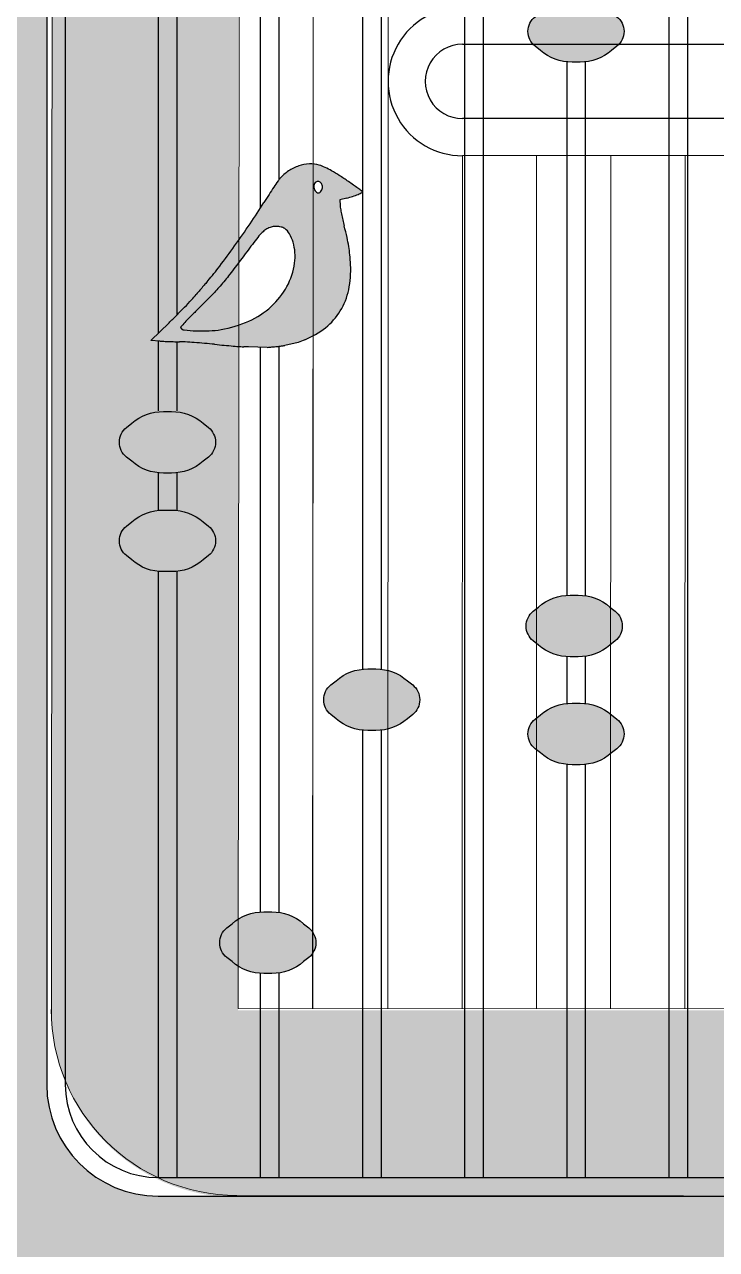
# Model space of a CAD drawing. Header units: millimetres. Extents: x 35877 to 3066687, y -650199 to -40525.
# Drawn here: x 147938.86 to 147957.49, y -179726.03 to -179693.07 of the extents above; entities that cross this region are included whole.
import ezdxf

# ---------------------------------------------------------------- set-up
doc = ezdxf.new("R2010")
doc.units = ezdxf.units.MM
doc.header["$MEASUREMENT"] = 0
for name, color, linetype, lineweight in [('A8_FURNITURE', 32, 'Continuous', 30), ('dim05', 1, 'Continuous', 13), ('Elevation 4.5', 206, 'Continuous', 5), ('FURNITURE', 32, 'Continuous', 9), ('NAME PLATE', 7, 'Continuous', 25)]:
    doc.layers.add(name, color=color, linetype=linetype, lineweight=lineweight)

msp = doc.modelspace()

# ---------------------------------------------------------------- hatches: boundary and pattern name
at = {"layer": 'dim05', "lineweight": 0, "true_color": 0xa47149, "transparency": 33554630}
h = msp.add_hatch(color=35, dxfattribs=at)
h.dxf.hatch_style = 1
h.paths.add_polyline_path([(147979.449789478, -179641.6331547945), (147933.4576986658, -179641.6331547945), (147933.4653480765, -179733.5924795683), (147979.4574388888, -179733.5924795683), (147979.4561995909, -179718.6939470796), (147973.4574388888, -179718.6939470796), (147973.4574388888, -179721.5924795683, -0.4142135623730951), (147970.4574388888, -179724.5924795683), (147942.4598855301, -179724.5924795683, -0.4142135623730951), (147939.4598855301, -179721.5924795683), (147939.4598855301, -179652.5983796132, -0.4142135623730951), (147942.4598855301, -179649.5983796132), (147970.4574388888, -179649.5983796132, -0.4142135623730951), (147973.4574388888, -179652.5983796132), (147973.4574388888, -179679.4940819625), (147979.4529388463, -179679.4940819625)])
at = {"layer": 'Elevation 4.5', "lineweight": 0, "true_color": 0x000000, "transparency": 33554628}
h = msp.add_hatch(color=18, dxfattribs=at)
h.dxf.hatch_style = 1
h.paths.add_polyline_path([(147955.0019457412, -179693.2535151767, 0.2335693837455621), (147954.8119123515, -179692.8533752106), (147954.6672426835, -179692.7390758283, 0.1866468864992518), (147953.8171699079, -179692.4225793383), (147953.6008366829, -179692.4225793383, 0.1866468864992447), (147952.7507639074, -179692.7390758283), (147952.6060942393, -179692.8533752106, 0.2294381312187929), (147952.4160608496, -179693.245702498, 0.2335693837448415), (147952.6060942393, -179693.6458424642), (147952.7507639074, -179693.7601418465, 0.1866468864992493), (147953.6008366829, -179694.0766383364), (147953.8171699079, -179694.0766383364, 0.1866468864992456), (147954.6672426835, -179693.7601418465), (147954.8119123515, -179693.6458424642, 0.2294381312761698)])
h = msp.add_hatch(color=18, dxfattribs=at)
h.dxf.hatch_style = 1
edge = h.paths.add_edge_path()
edge.add_arc((147964.5335671942, -179709.9475514247), 22.71277757108558, 507.18851789711357, 507.8382754307384, ccw=False)
edge.add_arc((147959.2534560058, -179706.5432541694), 16.43035654375045, 506.36276235670414, 507.1885178933482, ccw=False)
edge.add_arc((147960.2321580508, -179707.1944504961), 17.60590507442646, 505.7126965902337, 506.36267839571167, ccw=False)
edge.add_arc((147946.2432815855, -179697.6564276638), 0.674793347500813, 498.8310564494863, 505.71269656689344, ccw=False)
edge.add_arc((147946.639998217, -179698.0033471662), 1.201801152872894, 484.0079692633073, 498.83105645645423, ccw=False)
edge.add_arc((147946.6184185262, -179697.9713635556), 1.163218327600577, 468.8201198875571, 484.007969265302, ccw=False)
edge.add_arc((147946.5811822362, -179697.8621144726), 1.047797777297143, 452.784597418169, 468.8200135968284, ccw=False)
edge.add_arc((147946.5673117387, -179697.5769403373), 0.7622865198643559, 432.43001919093206, 452.78459742634254, ccw=False)
edge.add_arc((147946.4081050911, -179698.0797371373), 1.289687106465092, 425.01576951251707, 432.4300191824818, ccw=False)
edge.add_arc((147945.8445348081, -179699.2891864787), 2.62399560651567, 420.65778612325323, 425.015769527549, ccw=False)
edge.add_arc((147945.2369838716, -179700.3699629231), 3.863832637452334, 417.08159717631605, 420.65778610862327, ccw=False)
edge.add_arc((147942.6547787528, -179704.3586346317), 8.615388727239672, 415.1179514214472, 417.0815971825976, ccw=False)
edge.add_arc((147915.1760363053, -179743.7748002514), 56.66448235709579, 414.95139004013964, 415.11795143395045, ccw=False)
edge.add_arc((147928.6559514782, -179724.5582063546), 33.19140002734221, 414.70247114536494, 414.95138999453985, ccw=False)
edge.add_arc((147908.0383293641, -179753.6801815692), 68.87298886579251, 414.599881686053, 414.7024711920124, ccw=False)
edge.add_arc((147947.7879523023, -179697.7472730298), 0.2543122433924807, 409.23396222174586, 414.5998816835639, ccw=False)
edge.add_arc((147947.9427952413, -179697.56767064), 0.01717651394238802, 298.2086449427716, 409.2339621064502, ccw=False)
edge.add_arc((147947.2643921371, -179696.3029124526), 1.452392192579913, 293.39255604367804, 298.2086449264236, ccw=False)
edge.add_arc((147947.1932689276, -179696.1384978099), 1.631530925651959, 287.9265988577175, 293.39255603968763, ccw=False)
edge.add_arc((147947.028602953, -179695.6294901849), 2.166510967779784, 283.5076512464655, 287.9265988597203, ccw=False)
edge.add_line((147947.5346462105, -179697.7360727242), (147947.3503412533, -179697.780346461))
edge.add_line((147947.3503412533, -179697.780346461), (147947.3593904486, -179697.9353328522))
edge.add_arc((147948.1111986412, -179697.8914370035), 0.7530885764697608, 183.3415367850405, 189.8132274063442)
edge.add_arc((147952.8031066332, -179697.0798882266), 5.514665208493895, 189.8132273977349, 191.3045693805245)
edge.add_arc((147953.4537916514, -179696.9498214915), 6.178222552240888, 191.3045063873774, 192.83882660824)
edge.add_arc((147953.7049777349, -179696.8925791154), 6.435848517784304, 192.8387855309574, 194.327813124649)
edge.add_arc((147935.7893939223, -179701.468467138), 12.0548760364553, 372.79593632246485, 374.32781313336847, ccw=False)
edge.add_arc((147943.6521635036, -179699.6826761562), 3.991862026780903, 369.3030193230325, 372.795936313089, ccw=False)
edge.add_arc((147944.2651676411, -179699.582255372), 3.370687006033028, 365.4349192712607, 369.3029465733015, ccw=False)
edge.add_arc((147941.1144767067, -179699.8820208298), 6.535606071972467, 363.0776751452507, 365.434919261805, ccw=False)
edge.add_arc((147945.0379529579, -179699.6710661554), 2.606462683265474, 348.2130280679449, 363.0776751474744, ccw=False)
edge.add_arc((147945.8337460105, -179699.8371271478), 1.793527977553087, 328.5414436490827, 348.21302806692677, ccw=False)
edge.add_arc((147945.8986419032, -179699.8768308619), 1.717449979413286, 308.3756672838874, 328.5414436466636, ccw=False)
edge.add_arc((147945.5715369481, -179699.4637668751), 2.244346087587395, 291.87328044192355, 308.37566728397655, ccw=False)
edge.add_line((147946.4076794191, -179701.5465426982), (147946.2285653254, -179701.6184490931))
edge.add_line((147946.2285653254, -179701.6184490931), (147945.8693160238, -179701.700248789))
edge.add_arc((147945.5743475865, -179700.1607820612), 1.567470632925063, 277.56564977978604, 280.84665759657577, ccw=False)
edge.add_arc((147945.031341154, -179696.0724427781), 5.691712875962254, 276.30901441719755, 277.5656498050415, ccw=False)
edge.add_arc((147944.969894825, -179695.5166705631), 6.250871535311828, 275.0656264996744, 276.3090143952424, ccw=False)
edge.add_arc((147945.1003160559, -179696.9879803258), 4.773792622310335, 273.5437563876856, 275.06562649984016, ccw=False)
edge.add_line((147945.3953879504, -179701.7526449077), (147944.8885482053, -179701.7369311115))
edge.add_line((147944.8885482053, -179701.7369311115), (147944.7626165785, -179701.7369311115))
edge.add_arc((147944.7626165789, -179700.6883548553), 1.048576256143861, 265.59734921097856, 269.99999997773614, ccw=False)
edge.add_arc((147946.9369152324, -179672.4479025053), 29.37260710579882, 265.2029313430513, 265.59734923576883, ccw=False)
edge.add_arc((147946.7332679605, -179674.8750129407), 26.9369681186945, 264.689736578647, 265.20285114690364, ccw=False)
edge.add_arc((147947.7143592254, -179664.3201541362), 37.53732586980061, 264.28949384960623, 264.68967636624086, ccw=False)
edge.add_arc((147942.0064119695, -179721.4005019443), 19.82770500941959, 444.2894938446994, 445.0815518794412)
edge.add_arc((147941.9257689708, -179722.3374384972), 20.76810566715427, 445.0815098229188, 445.8465121889648)
edge.add_arc((147942.0897470601, -179720.0792537902), 18.50397515314464, 445.8464822961825, 446.602538210004)
edge.add_arc((147942.9992501444, -179704.7591115114), 3.156859616249403, 446.6025382128933, 449.3996516514537)
edge.add_arc((147943.1158596392, -179693.6305937234), 7.972269097740296, 268.96301938768136, 269.39965163686344, ccw=False)
edge.add_line((147942.9715796026, -179701.6015571431), (147942.2613871976, -179701.5657904183))
edge.add_arc((147926.1370998112, -179684.2574660745), 23.65524752161354, 312.9716816911183, 316.0595494074697)
edge.add_arc((147931.62956006, -179689.5725611188), 16.01214733226215, 316.1165142699844, 317.103223198142)
edge.add_arc((147940.5243635908, -179697.8371902085), 3.870416654803198, 317.1032232022504, 319.9367719981558)
edge.add_arc((148019.1034491775, -179763.9207788153), 98.80242968147073, 499.8483155018872, 499.9367720008196, ccw=False)
edge.add_arc((148005.8918783671, -179752.7753429835), 81.51757089850346, 499.7442981335809, 499.84824900162573, ccw=False)
edge.add_arc((148002.6004206515, -179749.9884422595), 77.20474009557171, 499.6546188707312, 499.7442492773851, ccw=False)
edge.add_arc((147948.262637981, -179703.8326099116), 5.909891156234724, 499.0555394568858, 499.6546188897753, ccw=False)
edge.add_arc((147937.9243244771, -179694.8632304576), 7.776981894013973, 319.0555394373171, 322.7772869498338)
edge.add_arc((147924.5911366706, -179684.7344568471), 24.52111375975269, 322.7772869481498, 324.358603487159)
edge.add_arc((147922.6982117428, -179683.3771859894), 26.85035160999695, 324.3586034888878, 325.9132567067927)
edge.add_arc((147928.2134771413, -179687.1094406413), 20.19093142486694, 325.9132567050606, 327.8382754334737)
edge = h.paths.add_edge_path(flags=16)
edge.add_arc((147946.6558020978, -179697.4166957601), 0.2322651146118047, 320.0565319747831, 335.5046511043514)
edge.add_arc((147946.7077765914, -179697.4403768064), 0.1751499683182469, 335.5046511316532, 368.709610807853)
edge.add_arc((147946.7169975048, -179697.4389642253), 0.1658214834924032, 368.7096107950683, 403.3021900527262)
edge.add_arc((147946.7546288998, -179697.4034994767), 0.1141120038685766, 403.3021900449339, 446.9972035332137)
edge.add_arc((147946.7553372199, -179697.389996534), 0.1005904958060329, 446.9972035441938, 494.9999851013681)
edge.add_arc((147946.7518626943, -179697.3865220445), 0.09567680006221069, 494.9999690421509, 528.6741215180718)
edge.add_arc((147946.9117458314, -179697.4185449515), 0.2587353297781608, 528.674121517435, 544.70662123329)
edge.add_arc((147946.9250987648, -179697.417445587), 0.272133442740565, 184.7066212300402, 200.3928668957784)
edge.add_arc((147946.7906381236, -179697.467431997), 0.1286820390840577, 200.3928669125619, 227.8553518017901)
edge.add_arc((147946.8005342678, -179697.4564968596), 0.1434302898713241, 227.8553517775366, 249.4408274158013)
edge.add_arc((147946.7741526033, -179697.5268362868), 0.06830621089635083, 249.4408274535614, 287.0166619993391)
edge.add_arc((147946.7696129603, -179697.5120032128), 0.08381841382622764, 287.016661967595, 320.0565319813447)
edge = h.paths.add_edge_path(flags=16)
edge.add_arc((147945.6873737346, -179698.8265469587), 0.3224896342936749, 416.488537542685, 435.4540182361438)
edge.add_arc((147945.6428857865, -179698.9980013353), 0.4996217341068242, 435.4540182223546, 449.1167772766733)
edge.add_arc((147945.6423028943, -179699.0358113038), 0.5374361954011544, 449.116777292074, 462.3035776651715)
edge.add_arc((147945.6266316434, -179698.9639580142), 0.4638938039961975, 462.3035776448494, 477.0290246828616)
edge.add_arc((147945.6986395116, -179699.1051046054), 0.622347246046015, 477.0290246944884, 488.8525266191497)
edge.add_arc((147945.8104460916, -179699.243903184), 0.8005767519077509, 488.852526620897, 498.6414718494698)
edge.add_arc((147947.4621194502, -179700.6979257503), 3.00107817356593, 498.6414718435628, 502.7750812498119)
edge.add_arc((147998.9197758111, -179739.7916980204), 67.62470719938264, 502.7750812519495, 503.2057149838819)
edge.add_arc((147910.326335293, -179673.5291180734), 43.00768952093476, 322.362346444899, 323.20571498449453, ccw=False)
edge.add_arc((147938.5376096151, -179695.284274066), 7.382378137841509, 319.25591349601183, 322.36234644444687, ccw=False)
edge.add_arc((147939.6391578776, -179696.2332306907), 5.928443046414641, 315.6701561243863, 319.2559134963909, ccw=False)
edge.add_arc((147929.1373134383, -179685.9742251713), 20.60958506176154, 314.2519931123239, 315.6701561233273, ccw=False)
edge.add_arc((147956.4630724786, -179714.0229492979), 18.5494245306522, 494.2519931123489, 495.1327331369088)
edge.add_arc((147947.054011709, -179704.6573824758), 5.27372242245683, 495.1327331428471, 497.3791390206788)
edge.add_arc((147948.835154361, -179706.2964243594), 7.694244565161012, 497.379139006891, 498.5496968411185)
edge.add_arc((147943.0839935759, -179701.2171133175), 0.02122358009796283, 498.549696821558, 572.6178815668867)
edge.add_arc((147943.1717343527, -179701.1609621593), 0.125393616470867, 212.6178815554509, 264.115143123585)
edge.add_arc((147943.7017303758, -179696.0190057488), 5.294591959775962, 264.1151431314591, 267.5967918650779)
edge.add_arc((147943.6479075425, -179697.3014633471), 4.011005426326134, 267.5967918650412, 272.6627130661531)
edge.add_arc((147943.7090509549, -179698.6161889562), 2.694858799206424, 272.6627130656112, 279.4880150805329)
edge.add_arc((147943.653175993, -179698.2818637598), 3.033820962743133, 279.4880150801967, 294.1875493503518)
edge.add_arc((147943.9422311599, -179698.9254146613), 2.328334852051495, 294.187549350941, 312.1125866089341)
edge.add_arc((147944.1402035742, -179699.1444183388), 2.033113430747092, 312.1125866110718, 331.436589996265)
edge.add_arc((147944.3216010287, -179699.2431664455), 1.826579595609213, 331.436513702412, 352.379205025697)
edge.add_arc((147944.7199143459, -179699.2964599341), 1.424716814798801, 352.3792050319467, 363.8392714698197)
edge.add_arc((147944.8331107068, -179699.2888635074), 1.311265848237073, 363.8392714641251, 376.0342070607451)
edge.add_arc((147945.089162919, -179699.2152762497), 1.044849219870216, 376.0342070657481, 389.5828357131268)
edge.add_arc((147945.6352406099, -179698.9052772919), 0.4169159444802546, 389.5828357105138, 416.4885375356303)
h = msp.add_hatch(color=18, dxfattribs=at)
h.dxf.hatch_style = 1
h.paths.add_polyline_path([(147944.002738093, -179704.3134380272, 0.2335693837455621), (147943.8127047034, -179703.9132980611), (147943.6680350353, -179703.7989986788, 0.1866468864992518), (147942.8179622598, -179703.4825021888), (147942.6016290348, -179703.4825021888, 0.1866468864992447), (147941.7515562592, -179703.7989986788), (147941.6068865912, -179703.9132980611, 0.2294381312187929), (147941.4168532015, -179704.3056253485, 0.2335693837448415), (147941.6068865912, -179704.7057653147), (147941.7515562592, -179704.8200646969, 0.1866468864992493), (147942.6016290348, -179705.1365611869), (147942.8179622598, -179705.1365611869, 0.1866468864992456), (147943.6680350353, -179704.8200646969), (147943.8127047033, -179704.7057653147, 0.2294381312761698)])
h = msp.add_hatch(color=18, dxfattribs=at)
h.dxf.hatch_style = 1
h.paths.add_polyline_path([(147944.0027895995, -179706.9674970252, 0.2335693837455621), (147943.8127562098, -179706.5673570591), (147943.6680865418, -179706.4530576768, 0.1866468864992518), (147942.8180137662, -179706.1365611869), (147942.6016805412, -179706.1365611869, 0.1866468864992447), (147941.7516077656, -179706.4530576768), (147941.6069380976, -179706.5673570591, 0.2294381312187929), (147941.4169047079, -179706.9596843466, 0.2335693837448415), (147941.6069380976, -179707.3598243127), (147941.7516077656, -179707.474123695, 0.1866468864992493), (147942.6016805412, -179707.7906201849), (147942.8180137662, -179707.7906201849, 0.1866468864992456), (147943.6680865418, -179707.474123695), (147943.8127562098, -179707.3598243128, 0.2294381312761698)])
h = msp.add_hatch(color=18, dxfattribs=at)
h.dxf.hatch_style = 1
h.paths.add_polyline_path([(147954.9529367056, -179709.2502505488, 0.2335693837455621), (147954.7629033159, -179708.8501105827), (147954.6182336479, -179708.7358112004, 0.1866468864992518), (147953.7681608723, -179708.4193147104), (147953.5518276473, -179708.4193147104, 0.1866468864992447), (147952.7017548718, -179708.7358112004), (147952.5570852037, -179708.8501105827, 0.2294381312187929), (147952.367051814, -179709.2424378701, 0.2335693837448415), (147952.5570852037, -179709.6425778363), (147952.7017548718, -179709.7568772185, 0.1866468864992493), (147953.5518276473, -179710.0733737085), (147953.7681608723, -179710.0733737085, 0.1866468864992456), (147954.6182336479, -179709.7568772185), (147954.7629033159, -179709.6425778363, 0.2294381312761698)])
h = msp.add_hatch(color=18, dxfattribs=at)
h.dxf.hatch_style = 1
h.paths.add_polyline_path([(147949.5023818259, -179711.2408242151, 0.2335693837455621), (147949.3123484362, -179710.840684249), (147949.1676787682, -179710.7263848667, 0.1866468864992518), (147948.3176059926, -179710.4098883767), (147948.1012727676, -179710.4098883767, 0.1866468864992447), (147947.2511999921, -179710.7263848667), (147947.106530324, -179710.840684249, 0.2294381312187929), (147946.9164969343, -179711.2330115364, 0.2335693837448415), (147947.106530324, -179711.6331515026), (147947.2511999921, -179711.7474508849, 0.1866468864992493), (147948.1012727676, -179712.0639473748), (147948.3176059926, -179712.0639473748, 0.1866468864992456), (147949.1676787682, -179711.7474508849), (147949.3123484362, -179711.6331515026, 0.2294381312761698)])
h = msp.add_hatch(color=18, dxfattribs=at)
h.dxf.hatch_style = 1
h.paths.add_polyline_path([(147955.0019740523, -179712.1621222255, 0.2335693837455621), (147954.8119406627, -179711.7619822594), (147954.6672709946, -179711.6476828771, 0.1866468864992518), (147953.8171982191, -179711.3311863871), (147953.6008649941, -179711.3311863871, 0.1866468864992447), (147952.7507922185, -179711.6476828771), (147952.6061225505, -179711.7619822594, 0.2294381312187929), (147952.4160891608, -179712.1543095468, 0.2335693837448415), (147952.6061225505, -179712.554449513), (147952.7507922185, -179712.6687488953, 0.1866468864992493), (147953.6008649941, -179712.9852453852), (147953.8171982191, -179712.9852453852, 0.1866468864992456), (147954.6672709946, -179712.6687488953), (147954.8119406626, -179712.554449513, 0.2294381312761698)])
h = msp.add_hatch(color=18, dxfattribs=at)
h.dxf.hatch_style = 1
h.paths.add_polyline_path([(147946.703548366, -179717.7791419864, 0.2335693837455621), (147946.5135149763, -179717.3790020203), (147946.3688453083, -179717.264702638, 0.1866468864992518), (147945.5187725327, -179716.948206148), (147945.3024393077, -179716.948206148, 0.1866468864992447), (147944.4523665321, -179717.264702638), (147944.3076968641, -179717.3790020203, 0.2294381312187929), (147944.1176634744, -179717.7713293077, 0.2335693837448415), (147944.3076968641, -179718.1714692739), (147944.4523665321, -179718.2857686561, 0.1866468864992493), (147945.3024393077, -179718.6022651461), (147945.5187725327, -179718.6022651461, 0.1866468864992456), (147946.3688453083, -179718.2857686561), (147946.5135149763, -179718.1714692739, 0.2294381312761698)])
at = {"layer": 'NAME PLATE', "lineweight": 0, "true_color": 0x000000, "transparency": 33554687}
h = msp.add_hatch(color=18, dxfattribs=at)
h.dxf.hatch_style = 1
h.set_gradient(color1=(153, 155, 55), color2=(229, 232, 120), name='INVCYLINDER')
h.paths.add_polyline_path([(147973.7094641977, -179654.6665590315, 0.4109880837196706), (147968.6722667083, -179649.6845928306), (147968.6722667083, -179692.6306767854), (147973.7094641977, -179692.6270269951)], flags=17)
h.paths.add_polyline_path([(147973.7096314156, -179696.6445647511, 0.9852287181319922), (147973.6472284243, -179692.6461028035), (147968.6722667083, -179692.6306767854), (147968.6722667083, -179719.5914361134), (147944.6101229017, -179719.5914361134), (147944.6101229017, -179649.6842894712, 0.4142438736979137), (147939.6274416294, -179654.6665590745), (147939.5801754975, -179719.6160929557, 0.4139882622943566), (147944.580174018, -179724.6199393746), (147968.6294879146, -179724.6384401274, 0.4196556007892562), (147973.7381257069, -179719.6112108399)])

# ---------------------------------------------------------------- linework, layer by layer
at = {"layer": 'A8_FURNITURE', "linetype": 'ByBlock', "lineweight": 15, "transparency": 33554687}
for p, q in [((147944.6738112836, -179649.6373076803, 531.9840777681574), (147944.611659885, -179719.5434941781, -260.0136148767915)), ((147946.6601927699, -179649.6374397205, 2.395492587626329), (147946.6194268127, -179719.5450387212, -1.503754232695003)), ((147948.6614758391, -179649.6375727512, 2.394176148815795), (147948.6485950267, -179696.5943430051)), ((147946.6320644133, -179696.5937816899), (147946.6116517651, -179719.5450327399, -260.7256360141592)), ((147948.6485950267, -179696.5943430051), (147948.6412086581, -179719.5465940456, -260.7256360141592)), ((147950.6485949492, -179696.5948997189), (147950.6412083074, -179719.5481326134, -260.7256360141592)), ((147952.6485948717, -179696.5954564326), (147952.6412079565, -179719.5496711811, -260.7256360141592)), ((147954.6485947942, -179696.5960131464), (147954.6412076058, -179719.5512097489, -260.7256360141592)), ((147956.6485947168, -179696.5965698601), (147956.641207255, -179719.5527483166, -260.7256360141592)), ((147968.6403834519, -179719.5619790911, -260.7256360141592), (147944.611659885, -179719.5434941781, -260.7256360141592))]:
    msp.add_line(p, q, dxfattribs=at)
at = {"layer": 'A8_FURNITURE', "linetype": 'ByBlock', "transparency": 33554687}
for p, q in [((147950.6499728219, -179693.595794594, 0.1018996002810582), (147973.6491446183, -179693.5791301381)), ((147973.6513657179, -179695.5918125859), (147950.6488648205, -179695.5957949769, 0.1018996002810582)), ((147973.6516440748, -179696.5918125472), (147950.6491431773, -179696.5957949382, 0.1018996002810582))]:
    msp.add_line(p, q, dxfattribs=at)
at = {"layer": 'A8_FURNITURE', "linetype": 'ByBlock', "lineweight": 15, "transparency": 33554687}
msp.add_lwpolyline([(147939.5835147917, -179719.7532094898), (147939.6273832826, -179654.619273268)], dxfattribs=at)
at = {"layer": 'A8_FURNITURE', "linetype": 'ByBlock', "lineweight": 15, "transparency": 33554687, "elevation": -260.7256360141592}
msp.add_lwpolyline([(147968.629428248, -179724.5911543635), (147944.5801143519, -179724.5726536107)], dxfattribs=at)
at = {"layer": 'A8_FURNITURE', "linetype": 'ByBlock', "transparency": 33554687}
for radius in [1.999999924652877, 0.9999999246528772]:
    msp.add_arc((147950.6491431773, -179694.595794936, 0.1018996002810582), radius, 90, 270.0159486753458, dxfattribs=at)
at = {"layer": 'A8_FURNITURE', "linetype": 'ByBlock', "lineweight": 15, "transparency": 33554687}
msp.add_arc((147944.583963731, -179719.5688071918, -308.673234267458), 5.003847899555694, 180, 269.9559232808294, dxfattribs=at)
at = {"layer": 'Elevation 4.5', "color": 18, "lineweight": 30, "true_color": 0x000000, "transparency": 33554687}
for p, q in [((147947.9595796999, -179666.7845129354), (147947.9595796999, -179705.2713063757)), ((147948.4595796999, -179666.7632864265), (147948.4595796999, -179705.2811886262)), ((147942.4599874735, -179676.3119082795), (147942.4599874735, -179701.3740128942)), ((147942.9599874735, -179676.3119082794), (147942.9599874735, -179700.8871198696)), ((147950.7093758132, -179681.7155130072), (147950.7093758132, -179724.0799481611)), ((147951.2093758132, -179682.5490777495), (147951.2093758132, -179724.0924795683)), ((147945.2097835867, -179685.9824169343), (147945.2097835867, -179698.008948842)), ((147945.7097835867, -179685.9824169343), (147945.7097835867, -179697.2432376988)), ((147956.2089680396, -179688.0926143845), (147956.2089680396, -179724.0799481611)), ((147956.7089680396, -179688.1176916448), (147956.7089680396, -179724.0924795683)), ((147942.9599874735, -179693.2526616535), (147942.9599874735, -179700.8049818514)), ((147942.4599874735, -179693.5523903013), (147942.4599874735, -179701.3740128942)), ((147945.2097835868, -179693.8009408226), (147945.2097835868, -179698.0089488419)), ((147953.4591719264, -179694.0715850576), (147953.4591719264, -179700.3585176462)), ((147953.4591719264, -179694.0715850576), (147953.4591719264, -179708.4270423112)), ((147953.9591719264, -179694.0715850576), (147953.9591719264, -179699.6801136109)), ((147953.9591719264, -179694.0715850576), (147953.9591719264, -179708.4369245616)), ((147947.5346466152, -179697.736072627), (147947.3503412533, -179697.780346461)), ((147947.3503412533, -179697.780346461), (147947.3593904095, -179697.9353321836)), ((147942.2613871976, -179701.5657904183), (147942.7521759205, -179701.0918623449)), ((147942.5020472151, -179701.5825903786), (147942.2613871976, -179701.5657904183)), ((147942.4599874735, -179701.5796542782), (147942.4599874735, -179702.4465919447)), ((147942.4599874735, -179701.5796542782), (147942.4599874735, -179702.4465919447)), ((147942.9599874735, -179701.6013388852), (147942.9599874735, -179702.4465919447)), ((147946.2285653254, -179701.6184490931), (147945.8693160238, -179701.700248789)), ((147946.40767791, -179701.546543304), (147946.2285653254, -179701.6184490931)), ((147944.8885482053, -179701.7369311115), (147944.7626155373, -179701.7369311115)), ((147945.3953879504, -179701.7526449077), (147944.8885482053, -179701.7369311115)), ((147945.2097835868, -179701.7468905264), (147945.2097835867, -179710.3570312753)), ((147945.2097835868, -179701.7468905264), (147945.2097835867, -179710.3570312753)), ((147945.7097835867, -179701.7235764102), (147945.7097835867, -179710.3669135257)), ((147945.7097835867, -179701.7235764102), (147945.7097835867, -179710.3669135257)), ((147942.4599874735, -179702.4465919447), (147942.4599874735, -179703.4590408495)), ((147942.9599874735, -179702.4465919447), (147942.9599874735, -179703.4590408495)), ((147942.4599874735, -179705.1279970744), (147942.4599874735, -179706.1404459792)), ((147942.9599874735, -179705.1279970744), (147942.9599874735, -179706.1404459792)), ((147947.9595796999, -179705.2713063757), (147947.9595796999, -179710.4137731691)), ((147948.4595796999, -179705.2811886262), (147948.4595796999, -179710.4137731691)), ((147942.4599874735, -179707.7820560725), (147942.4599874735, -179724.0799481611)), ((147942.9599874735, -179707.7820560724), (147942.9599874735, -179724.0924795683)), ((147953.4591719264, -179710.076592145), (147953.4591719264, -179711.3350711795)), ((147953.9591719264, -179710.0667098945), (147953.9591719264, -179711.3350711795)), ((147945.2097835867, -179710.3570312753), (147945.2097835867, -179716.9481210701)), ((147945.7097835867, -179710.3669135257), (147945.7097835867, -179716.9580033205)), ((147947.9595796999, -179712.0553832623), (147947.9595796999, -179720.4371816155)), ((147947.9595796999, -179712.0553832623), (147947.9595796999, -179724.0799481611)), ((147948.4595796999, -179712.0553832623), (147948.4595796999, -179720.4371816155)), ((147948.4595796999, -179712.0553832623), (147948.4595796999, -179724.0924795683)), ((147953.4591719264, -179712.9766812728), (147953.4591719264, -179724.0799481611)), ((147953.9591719264, -179712.9766812727), (147953.9591719264, -179724.0924795683)), ((147945.2097835867, -179718.5976709039), (147945.2097835867, -179724.0799481611)), ((147945.7097835867, -179718.5877886535), (147945.7097835867, -179724.0924795683))]:
    msp.add_line(p, q, dxfattribs=at)
msp.add_lwpolyline([(147972.9574388888, -179679.4940819625), (147972.9574388888, -179652.5983796132, 0.4142135623730951), (147970.4574388888, -179650.0983796132), (147942.4598855301, -179650.0983796132, 0.4142135623730951), (147939.9598855301, -179652.5983796132), (147939.9598855301, -179721.5924795683, 0.4142135623730951), (147942.4598855301, -179724.0924795683), (147970.4574388888, -179724.0924795683, 0.4142135623730951), (147972.9574388888, -179721.5924795683), (147972.9574388888, -179718.6939470796)], format="xyb", dxfattribs=at)
for points in [[(147955.0021143722, -179693.2468736717), (147955.0021143722, -179693.2546863503, -0.2294381312374742), (147954.8120809825, -179693.6470136378), (147954.6674113144, -179693.7613130201, -0.1866468864992491), (147953.8173385389, -179694.07780951), (147953.6010053139, -179694.07780951, -0.1866468864992491), (147952.7509325383, -179693.7613130201), (147952.6062628703, -179693.6470136378, -0.2294381312374742), (147952.4162294806, -179693.2546863503), (147952.4162294806, -179693.2468736717, -0.2294381312374741), (147952.6062628703, -179692.8545463842), (147952.7509325383, -179692.7402470019, -0.1866468864992491), (147953.6010053139, -179692.423750512), (147953.8173385389, -179692.423750512, -0.1866468864992491), (147954.6674113144, -179692.7402470019), (147954.8120809825, -179692.8545463842, -0.2294381312374741)], [(147946.6842090167, -179697.3188682938, 0.147998), (147946.6580490823, -179697.3677322529, 0.070065), (147946.6538826226, -179697.4397707945, 0.06855499999999999), (147946.6700210847, -179697.5122716792, 0.120405), (147946.7042918505, -179697.5628436751, 0.09446399999999999), (147946.7501652181, -179697.5907920824, 0.16544), (147946.7941422678, -179697.5921520717, 0.145171), (147946.8338746861, -179697.5658173104, 0.06750700000000001), (147946.8671619985, -179697.5129977634, 0.145904), (147946.8809071238, -179697.4138564337, 0.152099), (147946.8376732986, -179697.3252359651, 0.193), (147946.7606061432, -179697.2895441259, 0.212568)], [(147945.4158192793, -179698.5507321577, 0.051635), (147945.3082313139, -179698.620442317, 0.042739), (147945.2095413481, -179698.7149073193, 0.018038), (147945.0724617339, -179698.8824351271, 0.001879), (147944.7665118843, -179699.2883027322, -0.00368), (147944.3836209705, -179699.7924508819, -0.013555), (147944.1307323976, -179700.1026227987, -0.015647), (147943.8799396663, -179700.3759600778, -0.006188), (147943.5189930967, -179700.7364162898, 0.003843), (147943.3162908475, -179700.9369536093, 0.009801), (147943.17334898, -179701.0863035109, 0.005108), (147943.0680858688, -179701.2030639329, 0.334926), (147943.0661172769, -179701.2285535224, 0.228559), (147943.1588778496, -179701.2856949512, 0.015192), (147943.4797043541, -179701.308940386, 0.022109), (147943.8342474182, -179701.3081380257, 0.029789), (147944.1532694416, -179701.274183291, 0.06422699999999999), (147944.8962035654, -179701.049344941, 0.078375), (147945.5036013692, -179700.6526280971, 0.084521), (147945.9258866063, -179700.116470977, 0.091628), (147946.1320470033, -179699.4854026776, 0.050044), (147946.1414346232, -179699.2010759543, 0.053263), (147946.0933643357, -179698.926677208, 0.059186), (147945.9978086143, -179698.6994537096, 0.11794), (147945.8654223625, -179698.557663619, 0.082944), (147945.7683676854, -179698.5143938806, 0.059685), (147945.6505871333, -179698.4984389603, 0.057602), (147945.5277794681, -179698.5107188843, 0.06434)], [(147944.0029299193, -179704.3032856885), (147944.0029299193, -179704.3110983671, -0.2294381312374742), (147943.8128965296, -179704.7034256546), (147943.6682268616, -179704.8177250369, -0.1866468864992491), (147942.818154086, -179705.1342215268), (147942.601820861, -179705.1342215268, -0.1866468864992491), (147941.7517480855, -179704.8177250369), (147941.6070784174, -179704.7034256546, -0.2294381312374742), (147941.4170450277, -179704.3110983671), (147941.4170450277, -179704.3032856885, -0.2294381312374741), (147941.6070784174, -179703.910958401), (147941.7517480855, -179703.7966590187, -0.1866468864992491), (147942.601820861, -179703.4801625287), (147942.818154086, -179703.4801625287, -0.1866468864992491), (147943.6682268616, -179703.7966590187), (147943.8128965296, -179703.910958401, -0.2294381312374741)], [(147944.0029299193, -179706.9573446865), (147944.0029299193, -179706.9651573652, -0.2294381312374742), (147943.8128965296, -179707.3574846526), (147943.6682268616, -179707.4717840349, -0.1866468864992491), (147942.818154086, -179707.7882805249), (147942.601820861, -179707.7882805249, -0.1866468864992491), (147941.7517480855, -179707.4717840349), (147941.6070784174, -179707.3574846526, -0.2294381312374742), (147941.4170450277, -179706.9651573652), (147941.4170450277, -179706.9573446865, -0.2294381312374741), (147941.6070784174, -179706.5650173991), (147941.7517480855, -179706.4507180167, -0.1866468864992491), (147942.601820861, -179706.1342215268), (147942.818154086, -179706.1342215268, -0.1866468864992491), (147943.6682268616, -179706.4507180167), (147943.8128965296, -179706.5650173991, -0.2294381312374741)], [(147954.9530770254, -179709.2479108887), (147954.9530770254, -179709.2557235674, -0.2294381312374742), (147954.7630436358, -179709.6480508549), (147954.6183739677, -179709.7623502371, -0.1866468864992491), (147953.7683011922, -179710.0788467271), (147953.5519679672, -179710.0788467271, -0.1866468864992491), (147952.7018951916, -179709.7623502371), (147952.5572255236, -179709.6480508549, -0.2294381312374742), (147952.3671921339, -179709.2557235674), (147952.3671921339, -179709.2479108887, -0.2294381312374741), (147952.5572255236, -179708.8555836013), (147952.7018951916, -179708.741284219, -0.1866468864992491), (147953.5519679672, -179708.424787729), (147953.7683011922, -179708.424787729, -0.1866468864992491), (147954.6183739677, -179708.741284219), (147954.7630436358, -179708.8555836013, -0.2294381312374741)], [(147949.5025221457, -179711.2306718764), (147949.5025221457, -179711.238484555, -0.2294381312374742), (147949.312488756, -179711.6308118425), (147949.167819088, -179711.7451112248, -0.1866468864992491), (147948.3177463124, -179712.0616077147), (147948.1014130874, -179712.0616077147, -0.1866468864992491), (147947.2513403119, -179711.7451112248), (147947.1066706438, -179711.6308118425, -0.2294381312374742), (147946.9166372542, -179711.238484555), (147946.9166372542, -179711.2306718764, -0.2294381312374741), (147947.1066706438, -179710.8383445889), (147947.2513403119, -179710.7240452066, -0.1866468864992491), (147948.1014130875, -179710.4075487167), (147948.3177463124, -179710.4075487167, -0.1866468864992491), (147949.167819088, -179710.7240452066), (147949.3124887561, -179710.8383445889, -0.2294381312374741)], [(147955.0021143722, -179712.1519698868), (147955.0021143722, -179712.1597825654, -0.2294381312374742), (147954.8120809825, -179712.5521098529), (147954.6674113145, -179712.6664092352, -0.1866468864992491), (147953.8173385389, -179712.9829057252), (147953.6010053139, -179712.9829057252, -0.1866468864992491), (147952.7509325383, -179712.6664092352), (147952.6062628703, -179712.5521098529, -0.2294381312374742), (147952.4162294806, -179712.1597825655), (147952.4162294806, -179712.1519698868, -0.2294381312374741), (147952.6062628703, -179711.7596425993), (147952.7509325383, -179711.645343217, -0.1866468864992491), (147953.6010053139, -179711.3288467271), (147953.8173385389, -179711.3288467271, -0.1866468864992491), (147954.6674113145, -179711.645343217), (147954.8120809825, -179711.7596425993, -0.2294381312374741)], [(147946.7036886858, -179717.7689896477), (147946.7036886858, -179717.7768023263, -0.2294381312374742), (147946.5136552961, -179718.1691296138), (147946.3689856281, -179718.2834289961, -0.1866468864992491), (147945.5189128525, -179718.599925486), (147945.3025796275, -179718.599925486, -0.1866468864992491), (147944.452506852, -179718.2834289961), (147944.3078371839, -179718.1691296138, -0.2294381312374742), (147944.1178037942, -179717.7768023263), (147944.1178037942, -179717.7689896477, -0.2294381312374741), (147944.3078371839, -179717.3766623602), (147944.452506852, -179717.2623629779, -0.1866468864992491), (147945.3025796275, -179716.9458664879), (147945.5189128525, -179716.9458664879, -0.1866468864992491), (147946.3689856281, -179717.2623629779), (147946.5136552961, -179717.3766623602, -0.2294381312374741)]]:
    msp.add_lwpolyline(points, format="xyb", close=True, dxfattribs=at)
for centre, radius, start, end in [((147946.6399982171, -179698.0033471662), 1.201801152876731, 124.0096148930118, 138.8310456277376), ((147946.6184185262, -179697.9713635557), 1.163218327678083, 108.8210616141285, 124.0096694730795), ((147946.5811822363, -179697.8621144726), 1.04779777737952, 92.784525714187, 108.8210590629), ((147946.5673117387, -179697.5769403374), 0.7622865199143046, 72.4298882092471, 92.78449885867572), ((147946.4081050913, -179698.0797371374), 1.289687106467398, 65.01570529365416, 72.42994177453237), ((147945.8445348079, -179699.2891864781), 2.623995605995932, 60.65765877423045, 65.01573794789415), ((147945.2369838717, -179700.3699629237), 3.863832637864203, 57.08158734333284, 60.65769963806266), ((147960.2321580477, -179707.1944504989), 17.60590507348274, 145.7126971824239, 146.3603669502566), ((147946.2432815856, -179697.6564276638), 0.6747933476355904, 138.8310371639397, 145.7127123352987), ((147942.6547787536, -179704.3586346316), 8.615388726649833, 55.11799986558531, 57.08159277436653), ((147915.1760362981, -179743.7748002415), 56.66448235315305, 54.95134268871961, 55.11795878769815), ((147964.5335671949, -179709.9475514247), 22.7127775716815, 147.188540926783, 147.8382733265148), ((147959.2534560061, -179706.5432541685), 16.43035654344781, 146.3602855489794, 147.1885497317604), ((147947.1932689277, -179696.1384978094), 1.631530926074752, 287.9267089657627, 293.392606495805), ((147928.6559514946, -179724.5582063659), 33.19140002708405, 54.70264562618706, 54.95130921359673), ((147908.038329366, -179753.6801815624), 68.87298885913003, 54.59988122821796, 54.70255525824984), ((147947.2643921372, -179696.3029124528), 1.452392192378978, 293.3926127277954, 298.2086453044936), ((147947.7879523023, -179697.74727303), 0.2543122435719983, 49.23395827004345, 54.59975870108209), ((147947.9427952413, -179697.56767064), 0.01717651394821247, 298.2086769354045, 49.23390349084618), ((147928.2134771409, -179687.1094406417), 20.19093142500675, 325.9134140552255, 327.8382778036204), ((147948.1111986412, -179697.8914370034), 0.7530885764547112, 183.3414858441907, 189.8132714206359), ((147947.0286029532, -179695.6294901851), 2.166510967498774, 283.5076622482288, 287.926681782499), ((147952.8031066341, -179697.0798882267), 5.514665209368815, 189.8132334049672, 191.3035902128872), ((147953.453791651, -179696.9498214906), 6.178222552010446, 191.303632395689, 192.8389071391144), ((147953.7049777342, -179696.8925791149), 6.435848517269968, 192.8388628341444, 194.3278446022484), ((147922.6982117426, -179683.3771859884), 26.85035161077118, 324.3588497803102, 325.9133750281054), ((147935.7893939218, -179701.4684671364), 12.05487603655545, 12.79595917374684, 14.32779632304845), ((147943.6521635039, -179699.6826761565), 3.991862026580391, 9.30398326106557, 12.79600535037828), ((147924.5911366707, -179684.7344568476), 24.5211137593664, 322.777305582975, 324.3588731754315), ((147944.2651676407, -179699.5822553715), 3.370687006320364, 5.434928003731599, 9.304088135798562), ((147941.1144767067, -179699.8820208296), 6.535606071959995, 3.07762934723949, 5.434923765949724), ((147937.924324477, -179694.863230457), 7.776981894470183, 319.0555098960555, 322.7773457037562), ((147945.0379529581, -179699.6710661554), 2.606462683102706, 348.2129954071507, 3.077560318842655), ((147948.2626379802, -179703.8326099117), 5.909891155698539, 139.0555783218877, 139.6546616275818), ((148019.1034491846, -179763.9207788281), 98.8024296951526, 139.8483036123348, 139.9367682922015), ((148005.8918783691, -179752.7753429883), 81.51757090312233, 139.7460189273432, 139.8482345932633), ((148002.6004206606, -179749.9884422571), 77.20474010099319, 139.6546221489855, 139.746066208179), ((147945.8337460106, -179699.8371271478), 1.793527977537208, 328.542736564399, 348.2129806023614), ((147931.6295600587, -179689.572561121), 16.01214733164903, 316.116581129748, 317.1032083574979), ((147940.5243635908, -179697.8371902082), 3.870416655076666, 317.1031617697642, 319.9368666134868), ((147932.6559453014, -179690.6364590314), 14.53441884502409, 313.9987664827174, 315.137338848215), ((147930.3621350169, -179688.3536179748), 17.77060933858912, 315.1373363472958, 316.1166298543125), ((147945.8986419032, -179699.876830862), 1.717449979410189, 308.3753305740466, 328.5427938371448), ((147945.5715369481, -179699.4637668752), 2.244346087537092, 291.8732389279161, 308.3754096230581), ((147942.8693717183, -179696.3206779853), 5.274717938023607, 266.0067643554066, 267.2349449276309), ((147943.2463425943, -179688.5153406243), 13.08915319337521, 267.2349539160567, 267.8578720971116), ((147943.2656453372, -179687.9987896515), 13.60606469751603, 267.8579505656633, 268.4765142992986), ((147943.1158596383, -179693.6305937243), 7.972269096788517, 268.4765259327647, 269.3996705361523), ((147942.9992501444, -179704.7591115118), 3.156859616601853, 86.60256285979308, 89.39960393816014), ((147942.0897470595, -179720.0792537911), 18.50397515404232, 85.84647004990505, 86.60254241329626), ((147941.9257689715, -179722.3374384975), 20.7681056674129, 85.08149087703111, 85.84650128126525), ((147942.00641197, -179721.4005019442), 19.8277050092522, 84.28947833092242, 85.08153203304683), ((147947.7143592287, -179664.3201541374), 37.53732586885415, 264.2895020406241, 264.6896553610246), ((147946.7332679607, -179674.8750129373), 26.93696812207203, 264.6897073106247, 265.2028474573912), ((147946.9369152352, -179672.4479025055), 29.37260710572787, 265.2029279507487, 265.5973517088068), ((147944.7626165786, -179700.6883548558), 1.048576255737577, 265.5974186441493, 269.9999431039906), ((147945.1003160561, -179696.9879803267), 4.773792621397258, 273.5437563888302, 275.0655099281201), ((147944.9698948239, -179695.5166705639), 6.250871534586711, 275.0655374832239, 276.3088437040404), ((147945.0313411554, -179696.0724427779), 5.691712876012644, 276.308826927095, 277.5656545473367), ((147945.5743475862, -179700.1607820614), 1.567470632715429, 277.5656670727862, 280.8466576100855)]:
    msp.add_arc(centre, radius, start, end, dxfattribs=at)
at = {"layer": 'FURNITURE', "lineweight": 30, "transparency": 33554687}
msp.add_lwpolyline([(147973.4574388888, -179679.4940819625), (147973.4574388888, -179652.5983796132, 0.414213562373095), (147970.4574388888, -179649.5983796132), (147942.4598855301, -179649.5983796132, 0.414213562373095), (147939.4598855301, -179652.5983796132), (147939.4598855301, -179721.5924795683, 0.414213562373095), (147942.4598855301, -179724.5924795683), (147970.4574388888, -179724.5924795683, 0.414213562373095), (147973.4574388888, -179721.5924795683), (147973.4574388888, -179718.6939470796)], format="xyb", dxfattribs=at)

doc.saveas('drawing.dxf')
